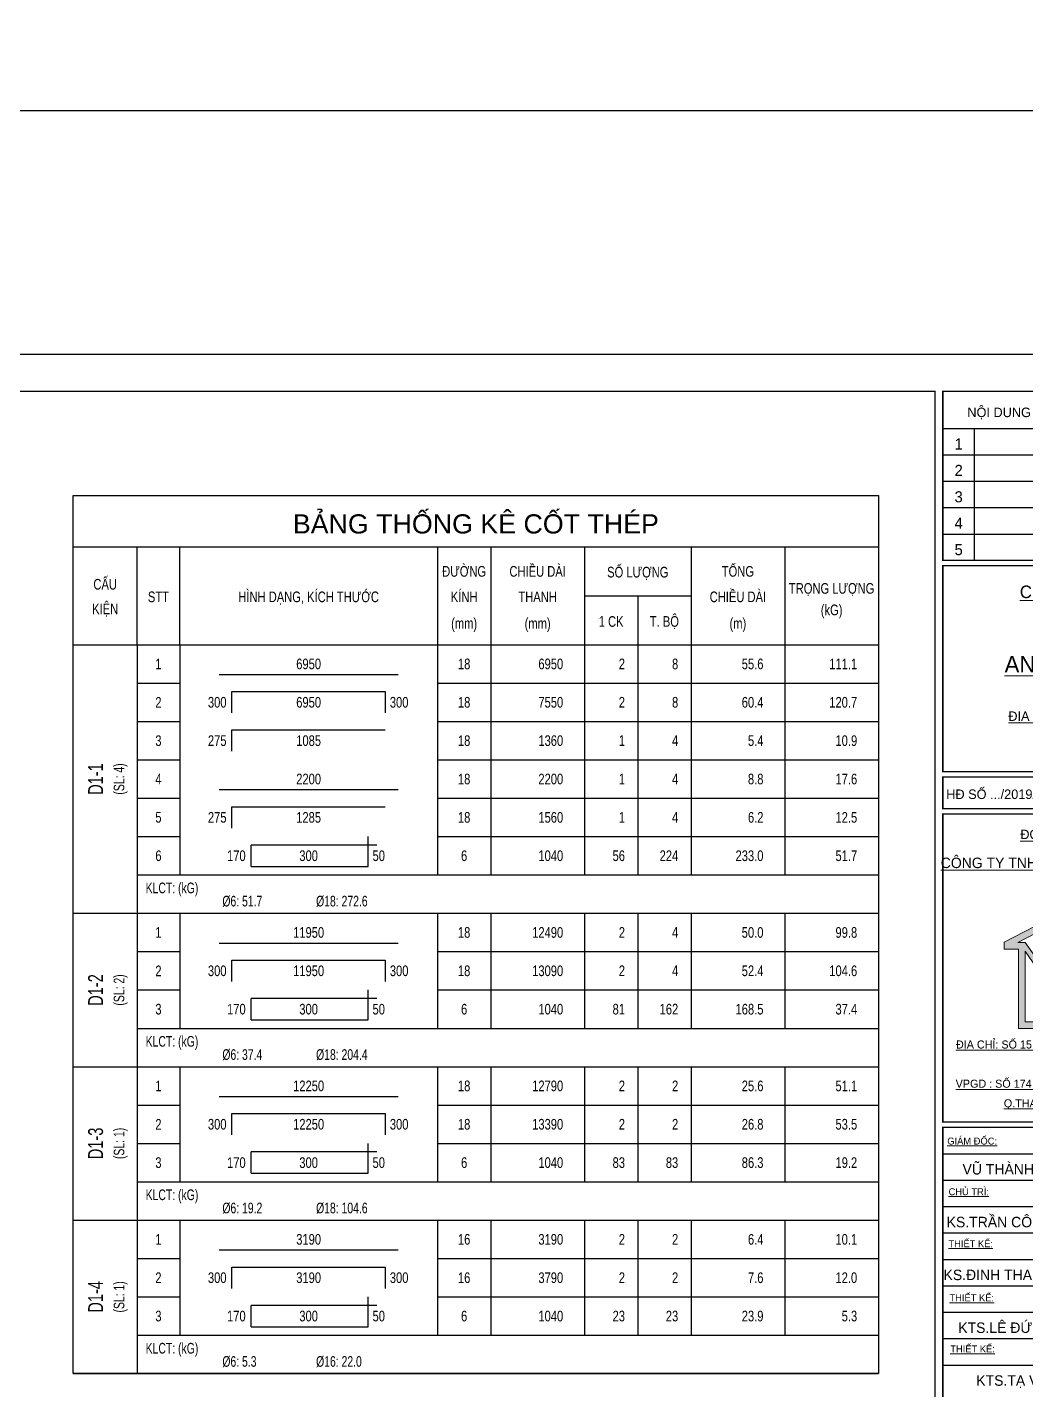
# Model space of a CAD drawing. Extents: x -1855204 to -1466800, y -1308584 to -996495.
# Drawn here: x -1775154 to -1756406, y -1216495 to -1190922 of the extents above; entities that cross this region are included whole.
import ezdxf
from ezdxf.enums import TextEntityAlignment as Align

# ---------------------------------------------------------------- set-up
doc = ezdxf.new("R2010")
doc.units = 0
doc.header["$LTSCALE"] = 150
doc.layers.get('Defpoints').update_dxf_attribs({"lineweight": 18})
for name, color, linetype, lineweight in [('05.Text', 253, 'Continuous', 18), ('11.Khung bo', 32, 'Continuous', 50), ('12.Khung', 36, 'Continuous', 25), ('KCVN-THAY', 7, 'Continuous', 25), ('LS-THAY', 7, 'Continuous', 20)]:
    doc.layers.add(name, color=color, linetype=linetype, lineweight=lineweight)
for name, color, linetype in [('STEEL', 4, 'Continuous'), ('TEXT_SLCK', 3, 'Continuous'), ('TEXT_TCK', 3, 'Continuous'), ('TEXT_THCT', 2, 'Continuous'), ('TEXT_TK', 2, 'Continuous'), ('THONGKE', 5, 'Continuous')]:
    doc.layers.add(name, color=color, linetype=linetype)
doc.styles.add('AVANT', font='')
doc.styles.add('BIGTEXT', font='arial.ttf', dxfattribs={"width": 0.7})
doc.styles.add('SMTEXT', font='arial.ttf', dxfattribs={"width": 0.7})
doc.styles.add('VnAvantH', font='')
doc.styles.get('AVANT').set_extended_font_data('.VnAvant')
doc.styles.get('VnAvantH').set_extended_font_data('.VnAvantH')

# ---------------------------------------------------------------- blocks, each defined once
blk = doc.blocks.new('*U4')
at = {"layer": 'KCVN-THAY', "color": 140}
blk.add_lwpolyline([(214871.76, 86966.68), (215381.8, 86966.68), (215381.8, 86579.68), (214871.76, 86579.68)], close=True, dxfattribs=at)
blk = doc.blocks.new('100')
at = {"layer": '05.Text'}
h = blk.add_hatch(color=3, dxfattribs=at)
h.paths.add_polyline_path([(1897375, -927367), (1897375, -927501), (1897646, -927501), (1897646, -928998), (1898856, -928998), (1899794, -928998), (1899794, -927501), (1900078, -927501), (1900078, -927366), (1898717, -926668)])
h.paths.add_polyline_path([(1898772, -928138), (1898858, -927562, -0.921492), (1898987, -928872), (1899668, -928872), (1899668, -927297), (1898772, -926837)], flags=16)
h.paths.add_polyline_path([(1898646, -926846), (1898646, -928138), (1898318, -928138), (1897771, -927375), (1897631, -927375)], flags=16)
h.paths.add_polyline_path([(1898982, -927636, -0.822042), (1898987, -928808), (1898987, -928139), (1898982, -928139)], flags=16)
h.paths.add_polyline_path([(1897771, -927537), (1898273, -928265), (1898856, -928265), (1898856, -928872), (1897771, -928872)], flags=16)
for p, q in [((1898717, -926668), (1897375, -927367)), ((1898646, -926846), (1897631, -927375)), ((1897375, -927367), (1897375, -927501)), ((1897375, -927501), (1897646, -927501)), ((1897631, -927375), (1897771, -927375)), ((1897646, -927501), (1897646, -928998)), ((1897771, -927375), (1897771, -927375)), ((1897771, -927375), (1898318, -928138)), ((1897771, -927537), (1897771, -928872)), ((1898273, -928265), (1897771, -927537)), ((1897646, -928998), (1898856, -928998)), ((1897771, -928872), (1898856, -928872))]:
    blk.add_line(p, q, dxfattribs=at)
at = {"layer": '11.Khung bo', "const_width": 26.7}
for points in [[(1860913, -945240), (1860913, -916940), (1896063, -916940), (1896063, -945240)], [(1896213, -920140), (1896213, -916940), (1901213, -916940), (1901213, -920140)], [(1896213, -924140), (1901213, -924140), (1901213, -920240), (1896213, -920240)], [(1896213, -924840), (1901213, -924840), (1901213, -924240), (1896213, -924240)], [(1896213, -930771), (1901213, -930771), (1901213, -924940), (1896213, -924940)], [(1896213, -937871), (1901213, -937871), (1901213, -930871), (1896213, -930871)]]:
    blk.add_lwpolyline(points, close=True, dxfattribs=at)
at = {"layer": '12.Khung'}
for p, q in [((1896213, -917640), (1901213, -917640)), ((1896813, -920140), (1896813, -917640)), ((1896213, -918140), (1901213, -918140)), ((1896213, -918640), (1901213, -918640)), ((1896213, -919140), (1901213, -919140)), ((1896213, -919640), (1901213, -919640)), ((1896213, -931371), (1899399, -931371)), ((1896213, -931871), (1901213, -931871)), ((1896213, -932371), (1899399, -932371)), ((1896213, -932871), (1901213, -932871)), ((1896213, -933371), (1899399, -933371)), ((1896213, -933871), (1901213, -933871)), ((1896213, -934371), (1899399, -934371)), ((1896213, -934871), (1901213, -934871)), ((1896213, -935371), (1899399, -935371))]:
    blk.add_line(p, q, dxfattribs=at)
at = {"layer": '12.Khung', "color": 1}
blk.add_lwpolyline([(1901579, -945940), (1901579, -916240), (1859580, -916240), (1859580, -945940)], close=True, dxfattribs=at)
at = {"layer": '05.Text', "style": 'VnAvantH'}
for s, p in [('Néi dung ®iÒu chØnh lÇn thø ...', (1898713, -917329)), ('H§ sè .../2019/H§-TVTK ngµy ', (1898057, -924540))]:
    blk.add_text(s, height=180, dxfattribs=at).set_placement(p, align=Align.MIDDLE)
at = {"layer": '05.Text'}
for s, height, style, p in [('1', 210, 'AVANT', (1896513, -918040)), ('2', 210, 'AVANT', (1896513, -918540)), ('3', 210, 'AVANT', (1896513, -919040)), ('4', 210, 'AVANT', (1896513, -919540)), ('5', 210, 'AVANT', (1896513, -920040)), ('%%uChñ ®Çu t\xad:', 237.6, 'VnAvantH', (1898716, -920853)), ('%%Uanh H¦¥NG', 313.63, 'VnAvantH', (1898709, -922261)), ('%%U®Þa chØ : H¶I D¦¥NG', 180, 'VnAvantH', (1898703, -923178)), ('%%U®¬n vÞ thiÕt kÕ:', 180, 'VnAvantH', (1898713, -925416)), ('%%Uc«ng ty tnhh thiÕt kÕ vµ thi c«ng', 198, 'VnAvantH', (1898711, -925964)), ('%%U®Þa chØ: sè 15 ngâ 49 - huúnh thóc kh¸ng', 152.46, 'VnAvantH', (1898739, -929380)), ('%%Uvpgd : sè 174 - nguyÔn tu©n - nh©n chÝnh', 152.46, 'VnAvantH', (1898739, -930122)), ('%%Uq.thanh xu©n - tp.hµ néi', 152.46, 'VnAvantH', (1898739, -930493))]:
    blk.add_text(s, height=height, dxfattribs=dict(at, style=style)).set_placement(p, align=Align.CENTER)
at = {"layer": '05.Text', "style": 'VnAvantH'}
for s, p in [('%%Ugi¸m ®èc:', (1896298, -931198)), ('%%Uchñ tr×:', (1896322, -932157)), ('%%UthiÕt kÕ:', (1896319, -933142)), ('%%UthiÕt kÕ:', (1896339, -934166)), ('%%UthiÕt kÕ:', (1896355, -935133))]:
    blk.add_text(s, height=132, dxfattribs=at).set_placement(p)
for s, p in [('vò thµnh k«ng', (1898793, -931764)), ('KS.TRÇN C¤NG THµNH', (1899286, -932764)), ('KS.§INH THANH HUYÒN', (1899286, -933764)), ('KTS.lª ®øc c\xadêng', (1899215, -934764)), ('KTS.t¹ v¨n tïng', (1899215, -935764))]:
    blk.add_text(s, height=198, dxfattribs=at).set_placement(p, align=Align.RIGHT)
blk = doc.blocks.new('THONGKE_TITLE')
at = {"layer": 'TEXT_TK'}
for p, q in [((0, -35), (0, 0)), ((0, 0), (189, 0)), ((189, 0), (189, -35)), ((0, -12), (189, -12)), ((15, -35), (15, -12)), ((25, -35), (25, -12)), ((85.5, -12), (85.5, -35)), ((98, -12), (98, -35)), ((120, -12), (120, -35)), ((145, -12), (145, -35)), ((167, -12), (167, -35)), ((120, -23.56), (145, -23.56)), ((132.5, -23.56), (132.5, -35)), ((0, -35), (189, -35))]:
    blk.add_line(p, q, dxfattribs=at)
at = {"layer": 'TEXT_TK', "color": 4, "style": 'BIGTEXT'}
blk.add_text('BẢNG THỐNG KÊ CỐT THÉP', height=4.5, dxfattribs=at).set_placement((94.5, -6), align=Align.MIDDLE)
at = {"layer": 'TEXT_TK', "style": 'SMTEXT', "width": 0.75}
for s, p in [('ĐƯỜNG', (91.75, -19.04)), ('CHIỀU DÀI', (109, -19.04)), ('SỐ LƯỢNG', (132.5, -19.22)), ('TỔNG', (156, -19.04)), ('CẤU', (7.5, -22.06)), ('HÌNH DẠNG, KÍCH THƯỚC', (55.25, -25.01)), ('KÍNH', (91.75, -25.01)), ('CHIỀU DÀI', (156, -25.01)), ('TRỌNG LƯỢNG', (178, -23.03)), ('KIỆN', (7.5, -27.84)), ('STT', (20, -25.01)), ('THANH', (109, -25.01)), ('(kG)', (178, -28.08)), ('(mm)', (91.75, -31.24)), ('(mm)', (109, -31.24)), ('1 CK', (126.25, -30.79)), ('T. BỘ', (138.75, -30.79)), ('(m)', (156, -31.24))]:
    blk.add_text(s, height=2.5, dxfattribs=at).set_placement(p, align=Align.CENTER)
blk = doc.blocks.new('TK_2')
at = {"layer": 'STEEL'}
blk.add_line((19.25, 2), (61.25, 2), dxfattribs=at)
at = {"layer": 'TEXT_TK', "style": 'SMTEXT', "width": 0.75}
for tag, p in [('SH', (5, 4.5)), ('L2', (40.25, 4.5)), ('DK', (76.75, 4.5))]:
    blk.add_attdef(tag, text='', height=2.5, dxfattribs=at).set_placement(p, align=Align.MIDDLE)
for tag, p in [('DAI', (100, 4.5)), ('SL1', (114.5, 4.5)), ('SLA', (127, 4.5)), ('DT', (147, 4.5)), ('TL', (169, 4.5))]:
    blk.add_attdef(tag, text='', height=2.5, dxfattribs=at).set_placement(p, align=Align.MIDDLE_RIGHT)
blk = doc.blocks.new('TK_9')
at = {"layer": 'STEEL'}
for p, q in [((22.25, 7), (58.25, 7)), ((22.25, 2), (22.25, 7)), ((58.25, 7), (58.25, 2))]:
    blk.add_line(p, q, dxfattribs=at)
at = {"layer": 'TEXT_TK', "style": 'SMTEXT', "width": 0.75}
for tag, p in [('SH', (5, 4.5)), ('L2', (40.25, 4.5)), ('DK', (76.75, 4.5))]:
    blk.add_attdef(tag, text='', height=2.5, dxfattribs=at).set_placement(p, align=Align.MIDDLE)
for tag, p in [('L1', (20.98, 4.5)), ('DAI', (100, 4.5)), ('SL1', (114.5, 4.5)), ('SLA', (127, 4.5)), ('DT', (147, 4.5)), ('TL', (169, 4.5))]:
    blk.add_attdef(tag, text='', height=2.5, dxfattribs=at).set_placement(p, align=Align.MIDDLE_RIGHT)
blk.add_attdef('L3', text='', height=2.5, dxfattribs=at).set_placement((59.31, 4.5), align=Align.MIDDLE_LEFT)
blk = doc.blocks.new('TK_6')
at = {"layer": 'STEEL'}
for p, q in [((22.25, 2), (22.25, 7)), ((22.25, 7), (58.25, 7))]:
    blk.add_line(p, q, dxfattribs=at)
at = {"layer": 'TEXT_TK', "style": 'SMTEXT', "width": 0.75}
for tag, p in [('SH', (5, 4.5)), ('L2', (40.25, 4.5)), ('DK', (76.75, 4.5))]:
    blk.add_attdef(tag, text='', height=2.5, dxfattribs=at).set_placement(p, align=Align.MIDDLE)
for tag, p in [('L1', (20.98, 4.5)), ('DAI', (100, 4.5)), ('SL1', (114.5, 4.5)), ('SLA', (127, 4.5)), ('DT', (147, 4.5)), ('TL', (169, 4.5))]:
    blk.add_attdef(tag, text='', height=2.5, dxfattribs=at).set_placement(p, align=Align.MIDDLE_RIGHT)
blk = doc.blocks.new('TK_14')
at = {"layer": 'STEEL'}
for p, q in [((56.25, 7), (26.75, 7)), ((26.75, 2), (26.75, 7)), ((54.25, 2), (54.25, 9)), ((26.75, 2), (54.25, 2))]:
    blk.add_line(p, q, dxfattribs=at)
at = {"layer": 'TEXT_TK', "style": 'SMTEXT', "width": 0.75}
for tag, p in [('SH', (5, 4.5)), ('L2', (40.25, 4.5)), ('DK', (76.75, 4.5))]:
    blk.add_attdef(tag, text='', height=2.5, dxfattribs=at).set_placement(p, align=Align.MIDDLE)
for tag, p in [('L1', (25.47, 4.5)), ('DAI', (100, 4.5)), ('SL1', (114.5, 4.5)), ('SLA', (127, 4.5)), ('DT', (147, 4.5)), ('TL', (169, 4.5))]:
    blk.add_attdef(tag, text='', height=2.5, dxfattribs=at).set_placement(p, align=Align.MIDDLE_RIGHT)
blk.add_attdef('M', text='', height=2.5, dxfattribs=at).set_placement((55.25, 4.5), align=Align.MIDDLE_LEFT)

msp = doc.modelspace()

# ---------------------------------------------------------------- linework, layer by layer
at = {"layer": 'LS-THAY', "color": 140}
for points in [[(-1855203.4, -1153782.6), (-1466800.3, -1153782.1), (-1466800.3, -1192482.8), (-1855203.4, -1192482.8)], [(-1855203.4, -1192482.8), (-1466800.4, -1192482.3), (-1466800.4, -1231183.1), (-1855203.4, -1231183.1)]]:
    msp.add_lwpolyline(points, close=True, dxfattribs=at)
at = {"layer": 'TEXT_TK'}
for p, q in [((-1773091, -1202512), (-1773091, -1216192)), ((-1772291, -1202512), (-1772291, -1206832)), ((-1767451, -1202512), (-1767451, -1206832)), ((-1766451, -1202512), (-1766451, -1206832)), ((-1764691, -1202512), (-1764691, -1206832)), ((-1763691, -1202512), (-1763691, -1206832)), ((-1762691, -1202512), (-1762691, -1206832)), ((-1760931, -1202512), (-1760931, -1206832)), ((-1774291, -1207552), (-1759171, -1207552)), ((-1772291, -1207552), (-1772291, -1209712)), ((-1767451, -1207552), (-1767451, -1209712)), ((-1766451, -1207552), (-1766451, -1209712)), ((-1764691, -1207552), (-1764691, -1209712)), ((-1763691, -1207552), (-1763691, -1209712)), ((-1762691, -1207552), (-1762691, -1209712)), ((-1760931, -1207552), (-1760931, -1209712)), ((-1774291, -1210432), (-1759171, -1210432)), ((-1772291, -1210432), (-1772291, -1212592)), ((-1767451, -1210432), (-1767451, -1212592)), ((-1766451, -1210432), (-1766451, -1212592)), ((-1764691, -1210432), (-1764691, -1212592)), ((-1763691, -1210432), (-1763691, -1212592)), ((-1762691, -1210432), (-1762691, -1212592)), ((-1760931, -1210432), (-1760931, -1212592)), ((-1774291, -1213312), (-1759171, -1213312)), ((-1772291, -1213312), (-1772291, -1215472)), ((-1767451, -1213312), (-1767451, -1215472)), ((-1766451, -1213312), (-1766451, -1215472)), ((-1764691, -1213312), (-1764691, -1215472)), ((-1763691, -1213312), (-1763691, -1215472)), ((-1762691, -1213312), (-1762691, -1215472)), ((-1760931, -1213312), (-1760931, -1215472)), ((-1774291, -1216192), (-1759171, -1216192))]:
    msp.add_line(p, q, dxfattribs=at)
msp.add_lwpolyline([(-1774291, -1202512), (-1759171, -1202512), (-1759171, -1216192), (-1774291, -1216192)], close=True, dxfattribs=at)
at = {"layer": 'THONGKE'}
for p, q in [((-1773091, -1203232), (-1772291, -1203232)), ((-1767451, -1203232), (-1759171, -1203232)), ((-1773091, -1203952), (-1772291, -1203952)), ((-1767451, -1203952), (-1759171, -1203952)), ((-1773091, -1204672), (-1772291, -1204672)), ((-1767451, -1204672), (-1759171, -1204672)), ((-1773091, -1205392), (-1772291, -1205392)), ((-1767451, -1205392), (-1759171, -1205392)), ((-1773091, -1206112), (-1772291, -1206112)), ((-1767451, -1206112), (-1759171, -1206112)), ((-1773091, -1206832), (-1759171, -1206832)), ((-1773091, -1208272), (-1772291, -1208272)), ((-1767451, -1208272), (-1759171, -1208272)), ((-1773091, -1208992), (-1772291, -1208992)), ((-1767451, -1208992), (-1759171, -1208992)), ((-1773091, -1209712), (-1759171, -1209712)), ((-1773091, -1211152), (-1772291, -1211152)), ((-1767451, -1211152), (-1759171, -1211152)), ((-1773091, -1211872), (-1772291, -1211872)), ((-1767451, -1211872), (-1759171, -1211872)), ((-1773091, -1212592), (-1759171, -1212592)), ((-1773091, -1214032), (-1772291, -1214032)), ((-1767451, -1214032), (-1759171, -1214032)), ((-1773091, -1214752), (-1772291, -1214752)), ((-1767451, -1214752), (-1759171, -1214752)), ((-1773091, -1215472), (-1759171, -1215472))]:
    msp.add_line(p, q, dxfattribs=at)

# ---------------------------------------------------------------- block references
at = {"layer": '05.Text', "xscale": 0.991454545641318, "yscale": 0.991454545641318, "zscale": 0.9914545456793755}
msp.add_blockref('100', (-3637972.1, -288652.9), dxfattribs=at)
at = {"layer": 'Defpoints', "xscale": 100, "yscale": 100, "zscale": 100}
msp.add_blockref('*U4', (-23285750.8, -9889150.6), dxfattribs=at)
at = {"layer": 'TEXT_TK', "xscale": 80, "yscale": 80, "zscale": 80}
msp.add_blockref('THONGKE_TITLE', (-1774291, -1199712), dxfattribs=at)
for name, p, values in [('TK_2', (-1773091, -1203232), {'L2': '6950', 'TL': '111.1', 'DT': '55.6', 'SLA': '8', 'SL1': '2', 'DAI': '6950', 'DK': '18', 'SH': '1'}), ('TK_9', (-1773091, -1203952), {'SH': '2', 'L1': '300', 'L2': '6950', 'L3': '300', 'DK': '18', 'DAI': '7550', 'SL1': '2', 'SLA': '8', 'DT': '60.4', 'TL': '120.7'}), ('TK_6', (-1773091, -1204672), {'L1': '275', 'L2': '1085', 'SH': '3', 'DAI': '1360', 'DK': '18', 'SL1': '1', 'SLA': '4', 'TL': '10.9', 'DT': '5.4'}), ('TK_2', (-1773091, -1205392), {'L2': '2200', 'TL': '17.6', 'DT': '8.8', 'SLA': '4', 'SL1': '1', 'DAI': '2200', 'DK': '18', 'SH': '4'}), ('TK_6', (-1773091, -1206112), {'L1': '275', 'L2': '1285', 'SH': '5', 'DAI': '1560', 'DK': '18', 'SL1': '1', 'SLA': '4', 'TL': '12.5', 'DT': '6.2'}), ('TK_14', (-1773091, -1206832), {'SH': '6', 'L1': '170', 'L2': '300', 'M': '50', 'DK': '6', 'DAI': '1040', 'SL1': '56', 'SLA': '224', 'DT': '233.0', 'TL': '51.7'}), ('TK_2', (-1773091, -1208272), {'L2': '11950', 'TL': '99.8', 'DT': '50.0', 'SLA': '4', 'SL1': '2', 'DAI': '12490', 'DK': '18', 'SH': '1'}), ('TK_9', (-1773091, -1208992), {'SH': '2', 'L1': '300', 'L2': '11950', 'L3': '300', 'DK': '18', 'DAI': '13090', 'SL1': '2', 'SLA': '4', 'DT': '52.4', 'TL': '104.6'}), ('TK_14', (-1773091, -1209712), {'SH': '3', 'L1': '170', 'L2': '300', 'M': '50', 'DK': '6', 'DAI': '1040', 'SL1': '81', 'SLA': '162', 'DT': '168.5', 'TL': '37.4'}), ('TK_2', (-1773091, -1211152), {'L2': '12250', 'TL': '51.1', 'DT': '25.6', 'SLA': '2', 'SL1': '2', 'DAI': '12790', 'DK': '18', 'SH': '1'}), ('TK_9', (-1773091, -1211872), {'SH': '2', 'L1': '300', 'L2': '12250', 'L3': '300', 'DK': '18', 'DAI': '13390', 'SL1': '2', 'SLA': '2', 'DT': '26.8', 'TL': '53.5'}), ('TK_14', (-1773091, -1212592), {'SH': '3', 'L1': '170', 'L2': '300', 'M': '50', 'DK': '6', 'DAI': '1040', 'SL1': '83', 'SLA': '83', 'DT': '86.3', 'TL': '19.2'}), ('TK_2', (-1773091, -1214032), {'L2': '3190', 'TL': '10.1', 'DT': '6.4', 'SLA': '2', 'SL1': '2', 'DAI': '3190', 'DK': '16', 'SH': '1'}), ('TK_9', (-1773091, -1214752), {'SH': '2', 'L1': '300', 'L2': '3190', 'L3': '300', 'DK': '16', 'DAI': '3790', 'SL1': '2', 'SLA': '2', 'DT': '7.6', 'TL': '12.0'}), ('TK_14', (-1773091, -1215472), {'SH': '3', 'L1': '170', 'L2': '300', 'M': '50', 'DK': '6', 'DAI': '1040', 'SL1': '23', 'SLA': '23', 'DT': '23.9', 'TL': '5.3'})]:
    msp.add_blockref(name, p, dxfattribs=at).add_auto_attribs(values)

# ---------------------------------------------------------------- texts
at = {"layer": 'TEXT_SLCK', "style": 'SMTEXT', "width": 0.7}
for s, p in [('(SL: 4)', (-1773331, -1205032)), ('(SL: 2)', (-1773331, -1208992)), ('(SL: 1)', (-1773331, -1211872)), ('(SL: 1)', (-1773331, -1214752))]:
    msp.add_text(s, height=200, rotation=90, dxfattribs=at).set_placement(p, align=Align.CENTER)
at = {"layer": 'TEXT_TCK', "style": 'SMTEXT', "width": 0.7}
for s, p in [('D1-1', (-1773731, -1205032)), ('D1-2', (-1773731, -1208992)), ('D1-3', (-1773731, -1211872)), ('D1-4', (-1773731, -1214752))]:
    msp.add_text(s, height=280, rotation=90, dxfattribs=at).set_placement(p, align=Align.CENTER)
at = {"layer": 'TEXT_THCT', "style": 'SMTEXT', "width": 0.7}
for s, p in [('KLCT: (kG)', (-1772931, -1207176)), ('%%c6: 51.7', (-1771491, -1207424)), ('%%c18: 272.6', (-1769731, -1207424)), ('KLCT: (kG)', (-1772931, -1210056)), ('%%c6: 37.4', (-1771491, -1210304)), ('%%c18: 204.4', (-1769731, -1210304)), ('KLCT: (kG)', (-1772931, -1212936)), ('%%c6: 19.2', (-1771491, -1213184)), ('%%c18: 104.6', (-1769731, -1213184)), ('KLCT: (kG)', (-1772931, -1215816)), ('%%c6: 5.3', (-1771491, -1216064)), ('%%c16: 22.0', (-1769731, -1216064))]:
    msp.add_text(s, height=200, dxfattribs=at).set_placement(p)

doc.saveas('drawing.dxf')
